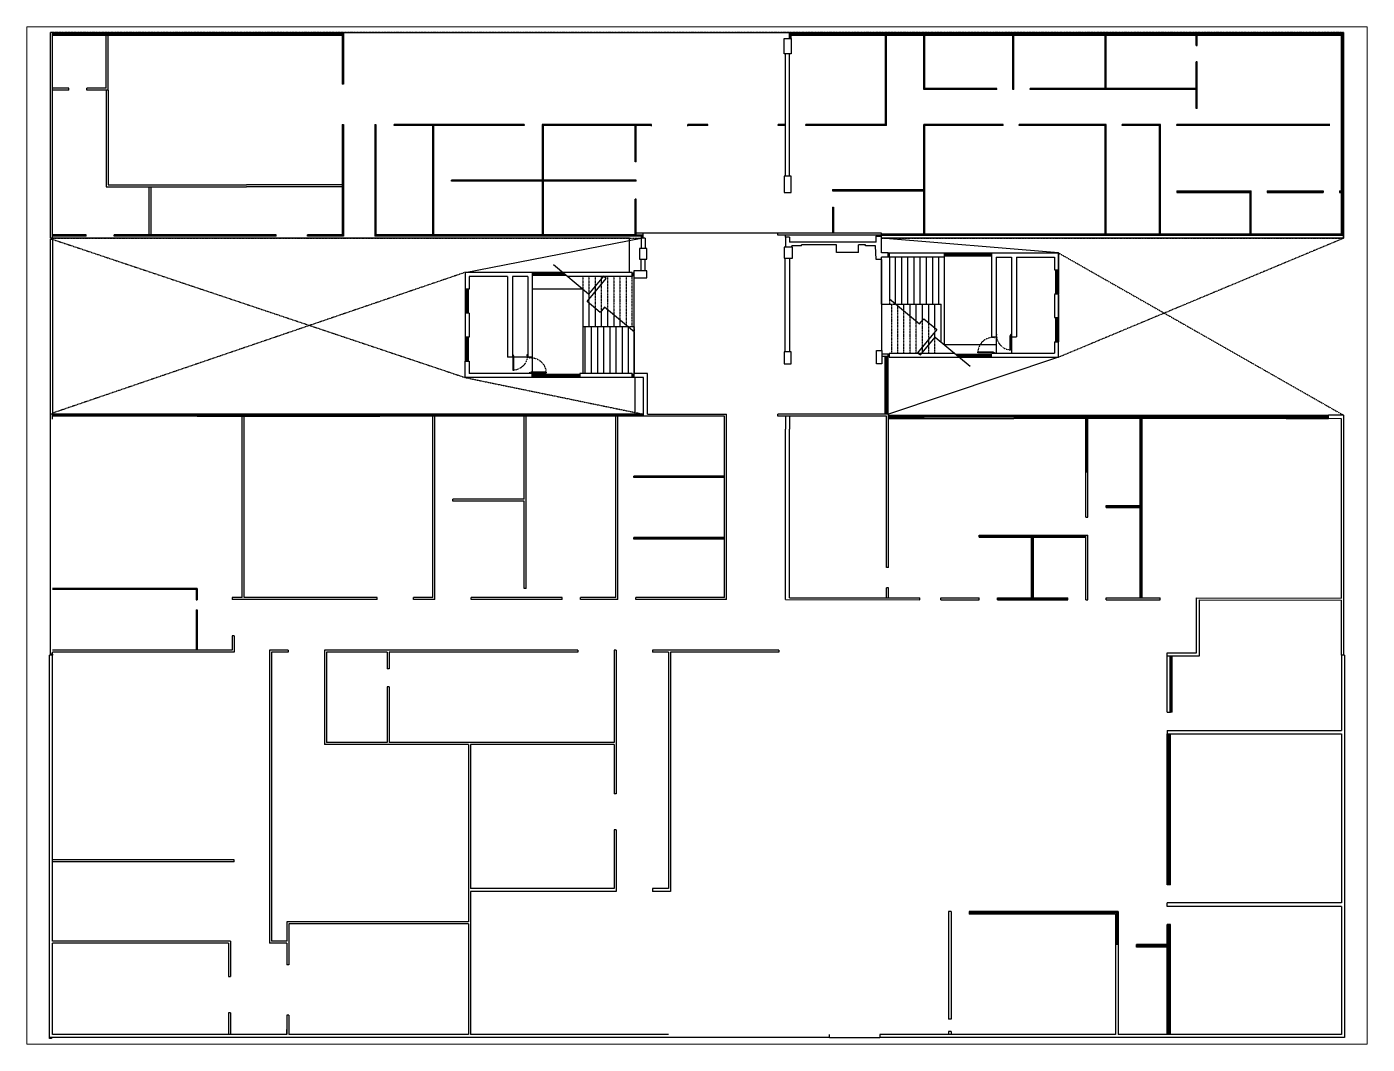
# Paper-space layout 'Layout1' of a CAD drawing. Header units: millimetres. Extents: x 26 to 231, y 20 to 176.
# The model-space entities are those that its viewports show. They can reach past a viewport. Long polylines and large blocks are cut down to what shows.
import ezdxf

# ---------------------------------------------------------------- set-up
doc = ezdxf.new("R2010")
doc.units = ezdxf.units.MM
doc.linetypes.add('HIDDEN2', pattern=[0.1875, 0.125, -0.0625])
for name, color, linetype in [('075', 241, 'Continuous'), ('Auxiliares de trazo', 4, 'Continuous'), ('Cambios de nivel', 61, 'Continuous'), ('Canceleria', 141, 'Continuous'), ('Columnas', 20, 'Continuous'), ('Escaleras', 101, 'Continuous'), ('Lineas de corte', 80, 'Continuous'), ('Muros', 10, 'Continuous'), ('Muros bajos o muretes', 30, 'Continuous'), ('Proyecciones', 153, 'HIDDEN2'), ('Puertas', 53, 'Continuous'), ('Sombras solidas', 253, 'Continuous'), ('Trazos auxiliares', 211, 'Continuous')]:
    doc.layers.add(name, color=color, linetype=linetype)

# ---------------------------------------------------------------- blocks, each defined once
blk = doc.blocks.new('PTA90D')
for points in [[(-0.9, -0.0375), (-0.875, -0.0375), (-0.875, 0.0125), (-0.86, 0.0125), (-0.86, 0.0375), (-0.9, 0.0375)], [(0, -0.0375), (-0.025, -0.0375), (-0.025, 0.0125), (-0.04, 0.0125), (-0.04, 0.0375), (0, 0.0375)]]:
    blk.add_lwpolyline(points)
blk.add_lwpolyline([(-0.025, -0.0375), (-0.025, -0.8875), (-0.075, -0.8875), (-0.075, -0.0375)], close=True)
at = {"linetype": 'HIDDEN2'}
blk.add_arc((-0.025, -0.0375), 0.85, 174.937907, 270, dxfattribs=at)

msp = doc.modelspace()

# ---------------------------------------------------------------- hatches: boundary and pattern name
at = {"layer": 'Sombras solidas'}
h = msp.add_hatch(color=256, dxfattribs=at)
h.paths.add_polyline_path([(2770.197, 1229.172), (2770.092, 1229.172), (2770.092, 1229.122), (2770.197, 1229.122)])
h.paths.add_polyline_path([(2770.362, 1229.172), (2770.197, 1229.172), (2770.197, 1229.122), (2770.362, 1229.122)])
for points in [[(2770.732, 1228.289), (2770.682, 1228.289), (2770.682, 1228.089), (2770.732, 1228.089)], [(2758.082, 1227.327), (2757.997, 1227.327), (2757.997, 1227.127), (2758.082, 1227.127)], [(2770.732, 1223.279), (2770.682, 1223.279), (2770.682, 1223.157), (2770.732, 1223.157)], [(2758.082, 1222.312), (2757.997, 1222.312), (2757.997, 1222.112), (2758.082, 1222.112)], [(2729.192, 1189.397), (2729.092, 1189.397), (2729.092, 1189.347), (2729.192, 1189.347)]]:
    msp.add_hatch(color=256, dxfattribs=at).paths.add_polyline_path(points)

# ---------------------------------------------------------------- linework, layer by layer
at = {"layer": '075', "linetype": 'HIDDEN2'}
for p, q in [((2729.242, 1228.967), (2749.712, 1222.112)), ((2793.272, 1229.017), (2779.142, 1223.119)), ((2779.142, 1228.289), (2793.272, 1220.247)), ((2749.712, 1227.327), (2729.242, 1220.347)), ((2749.712, 1222.112), (2758.547, 1220.297))]:
    msp.add_line(p, q, dxfattribs=at)
at = {"layer": '075'}
for p, q in [((2749.712, 1227.327), (2758.437, 1229.017)), ((2779.142, 1228.289), (2770.362, 1229.017)), ((2779.142, 1223.119), (2770.707, 1220.297))]:
    msp.add_line(p, q, dxfattribs=at)
at = {"layer": 'Auxiliares de trazo'}
for points in [[(2770.682, 1228.289), (2770.732, 1228.289), (2770.732, 1228.089), (2770.682, 1228.089)], [(2770.682, 1223.279), (2770.732, 1223.279), (2770.732, 1223.157), (2770.682, 1223.157)], [(2729.192, 1189.347), (2729.092, 1189.347), (2729.092, 1189.397), (2729.192, 1189.397)]]:
    msp.add_lwpolyline(points, close=True, dxfattribs=at)
for points in [[(2757.997, 1227.127), (2757.997, 1227.127), (2757.997, 1227.327)], [(2758.082, 1227.327), (2758.082, 1227.127)], [(2758.082, 1222.312), (2758.082, 1222.112), (2757.997, 1222.112), (2757.997, 1222.312)]]:
    msp.add_lwpolyline(points, dxfattribs=at)
at = {"layer": 'Cambios de nivel'}
for p, q in [((2729.242, 1239.217), (2793.272, 1239.217)), ((2793.272, 1239.217), (2793.272, 1229.017)), ((2757.862, 1229.017), (2729.242, 1229.017)), ((2757.862, 1227.327), (2757.862, 1229.017)), ((2793.272, 1229.017), (2770.362, 1229.017)), ((2758.147, 1220.297), (2758.147, 1222.112)), ((2767.772, 1189.397), (2770.272, 1189.397))]:
    msp.add_line(p, q, dxfattribs=at)
at = {"layer": 'Canceleria'}
for p, q in [((2729.242, 1239.167), (2743.682, 1239.167)), ((2729.242, 1239.142), (2743.657, 1239.142)), ((2729.242, 1239.117), (2743.632, 1239.117)), ((2729.242, 1239.092), (2743.607, 1239.092)), ((2743.607, 1239.092), (2743.607, 1236.652)), ((2743.632, 1239.117), (2743.632, 1236.652)), ((2743.657, 1239.142), (2743.657, 1236.652)), ((2743.682, 1239.167), (2743.682, 1236.652)), ((2765.797, 1239.167), (2772.457, 1239.167)), ((2765.797, 1238.917), (2765.797, 1239.167)), ((2765.822, 1238.917), (2765.822, 1239.142)), ((2765.822, 1239.142), (2772.472, 1239.142)), ((2765.847, 1238.917), (2765.847, 1239.117)), ((2765.847, 1239.117), (2772.492, 1239.117)), ((2765.872, 1238.917), (2765.872, 1239.092)), ((2765.872, 1239.092), (2772.507, 1239.092)), ((2770.557, 1234.652), (2770.557, 1239.092)), ((2770.572, 1234.637), (2770.572, 1239.092)), ((2770.592, 1234.617), (2770.592, 1239.092)), ((2770.607, 1234.602), (2770.607, 1239.092)), ((2772.457, 1239.167), (2793.222, 1239.167)), ((2772.457, 1236.387), (2772.457, 1239.092)), ((2772.472, 1239.142), (2793.197, 1239.142)), ((2772.472, 1236.402), (2772.472, 1239.092)), ((2772.492, 1239.117), (2793.172, 1239.117)), ((2772.492, 1236.422), (2772.492, 1239.092)), ((2772.507, 1239.092), (2793.147, 1239.092)), ((2772.507, 1236.437), (2772.507, 1239.092)), ((2776.877, 1236.387), (2776.877, 1239.092)), ((2776.892, 1236.387), (2776.892, 1239.092)), ((2776.912, 1236.387), (2776.912, 1239.092)), ((2776.922, 1236.387), (2776.922, 1239.092)), ((2781.447, 1236.437), (2781.447, 1239.092)), ((2781.462, 1236.422), (2781.462, 1239.092)), ((2781.482, 1236.422), (2781.482, 1239.092)), ((2781.497, 1236.437), (2781.497, 1239.092)), ((2785.967, 1238.567), (2785.967, 1239.092)), ((2785.982, 1238.567), (2785.982, 1239.092)), ((2786.002, 1238.567), (2786.002, 1239.092)), ((2786.017, 1238.567), (2786.017, 1239.092)), ((2793.147, 1239.092), (2793.147, 1229.222)), ((2793.172, 1239.117), (2793.172, 1229.197)), ((2793.197, 1239.142), (2793.197, 1229.172)), ((2793.222, 1239.167), (2793.222, 1229.147)), ((2785.967, 1238.567), (2786.017, 1238.567)), ((2786.017, 1237.767), (2785.967, 1237.767)), ((2785.967, 1236.437), (2785.967, 1237.767)), ((2785.982, 1236.422), (2785.982, 1237.767)), ((2786.002, 1235.457), (2786.002, 1237.767)), ((2786.017, 1235.457), (2786.017, 1237.767)), ((2743.682, 1236.652), (2743.607, 1236.652)), ((2776.077, 1236.437), (2772.507, 1236.437)), ((2776.077, 1236.387), (2776.077, 1236.437)), ((2777.727, 1236.387), (2777.727, 1236.437)), ((2781.447, 1236.437), (2777.727, 1236.437)), ((2785.967, 1236.437), (2781.497, 1236.437)), ((2776.077, 1236.387), (2772.457, 1236.387)), ((2776.077, 1236.402), (2772.472, 1236.402)), ((2776.077, 1236.422), (2772.492, 1236.422)), ((2776.927, 1236.387), (2776.877, 1236.387)), ((2781.462, 1236.422), (2777.727, 1236.422)), ((2785.982, 1236.402), (2777.727, 1236.402)), ((2785.967, 1236.387), (2777.727, 1236.387)), ((2785.982, 1236.422), (2781.482, 1236.422)), ((2785.967, 1235.457), (2785.967, 1236.387)), ((2785.982, 1235.457), (2785.982, 1236.402)), ((2786.017, 1235.457), (2785.967, 1235.457)), ((2743.607, 1234.652), (2743.607, 1229.192)), ((2743.607, 1234.652), (2743.682, 1234.652)), ((2743.632, 1234.652), (2743.632, 1229.167)), ((2743.657, 1234.652), (2743.657, 1229.142)), ((2743.682, 1234.652), (2743.682, 1229.117)), ((2745.232, 1234.652), (2745.232, 1229.117)), ((2745.232, 1234.652), (2745.282, 1234.652)), ((2745.247, 1234.652), (2745.247, 1229.142)), ((2745.267, 1234.652), (2745.267, 1229.167)), ((2745.282, 1234.652), (2745.282, 1229.192)), ((2752.632, 1234.652), (2746.182, 1234.652)), ((2746.182, 1234.602), (2746.182, 1234.652)), ((2752.632, 1234.637), (2746.182, 1234.637)), ((2748.095, 1234.617), (2746.182, 1234.617)), ((2748.082, 1234.602), (2746.182, 1234.602)), ((2748.082, 1234.602), (2748.082, 1229.192)), ((2748.095, 1234.617), (2748.095, 1229.167)), ((2752.632, 1234.617), (2748.117, 1234.617)), ((2748.117, 1234.617), (2748.117, 1229.167)), ((2748.132, 1234.602), (2748.132, 1229.192)), ((2752.632, 1234.602), (2748.132, 1234.602)), ((2752.632, 1234.652), (2752.632, 1234.602)), ((2753.532, 1234.652), (2753.532, 1229.192)), ((2758.957, 1234.652), (2753.532, 1234.652)), ((2758.957, 1234.637), (2753.547, 1234.637)), ((2753.547, 1234.637), (2753.547, 1231.887)), ((2758.152, 1234.617), (2753.567, 1234.617)), ((2753.567, 1234.617), (2753.567, 1231.887)), ((2753.582, 1234.602), (2753.582, 1231.902)), ((2758.137, 1234.602), (2753.582, 1234.602)), ((2758.137, 1232.802), (2758.137, 1234.602)), ((2758.152, 1232.802), (2758.152, 1234.617)), ((2758.957, 1234.617), (2758.172, 1234.617)), ((2758.172, 1232.802), (2758.172, 1234.617)), ((2758.187, 1232.802), (2758.187, 1234.602)), ((2758.957, 1234.602), (2758.187, 1234.602)), ((2758.957, 1234.602), (2758.957, 1234.652)), ((2761.747, 1234.652), (2760.757, 1234.652)), ((2760.757, 1234.602), (2760.757, 1234.652)), ((2761.747, 1234.637), (2760.757, 1234.637)), ((2761.747, 1234.617), (2760.757, 1234.617)), ((2761.747, 1234.602), (2760.757, 1234.602)), ((2761.747, 1234.602), (2761.747, 1234.652)), ((2765.597, 1234.652), (2765.227, 1234.652)), ((2765.227, 1234.602), (2765.227, 1234.652)), ((2765.597, 1234.637), (2765.227, 1234.637)), ((2765.597, 1234.617), (2765.227, 1234.617)), ((2765.597, 1234.602), (2765.227, 1234.602)), ((2770.557, 1234.652), (2766.597, 1234.652)), ((2766.597, 1234.602), (2766.597, 1234.652)), ((2770.572, 1234.637), (2766.597, 1234.637)), ((2770.592, 1234.617), (2766.597, 1234.617)), ((2770.607, 1234.602), (2766.597, 1234.602)), ((2772.457, 1229.222), (2772.457, 1234.657)), ((2776.384, 1234.657), (2772.457, 1234.657)), ((2772.472, 1229.197), (2772.472, 1234.642)), ((2776.384, 1234.642), (2772.472, 1234.642)), ((2772.492, 1229.197), (2772.492, 1234.622)), ((2776.384, 1234.622), (2772.492, 1234.622)), ((2772.507, 1229.222), (2772.507, 1234.607)), ((2776.384, 1234.607), (2772.507, 1234.607)), ((2776.384, 1234.607), (2776.384, 1234.657)), ((2781.497, 1234.657), (2777.184, 1234.657)), ((2777.184, 1234.607), (2777.184, 1234.657)), ((2781.482, 1234.642), (2777.184, 1234.642)), ((2781.462, 1234.622), (2777.184, 1234.622)), ((2781.447, 1234.607), (2777.184, 1234.607)), ((2781.447, 1229.222), (2781.447, 1234.607)), ((2781.462, 1229.197), (2781.462, 1234.622)), ((2781.482, 1229.197), (2781.482, 1234.642)), ((2781.497, 1229.222), (2781.497, 1234.657)), ((2784.197, 1234.657), (2782.297, 1234.657)), ((2782.297, 1234.607), (2782.297, 1234.657)), ((2784.182, 1234.642), (2782.297, 1234.642)), ((2784.162, 1234.622), (2782.297, 1234.622)), ((2784.147, 1234.607), (2782.297, 1234.607)), ((2784.147, 1229.222), (2784.147, 1234.607)), ((2784.162, 1229.197), (2784.162, 1234.622)), ((2784.182, 1229.197), (2784.182, 1234.642)), ((2784.197, 1229.222), (2784.197, 1234.657)), ((2792.597, 1234.657), (2784.997, 1234.657)), ((2784.997, 1234.607), (2784.997, 1234.657)), ((2792.597, 1234.642), (2784.997, 1234.642)), ((2792.597, 1234.622), (2784.997, 1234.622)), ((2792.597, 1234.607), (2784.997, 1234.607)), ((2758.187, 1232.802), (2758.137, 1232.802)), ((2753.532, 1231.902), (2749.032, 1231.902)), ((2749.032, 1231.852), (2749.032, 1231.902)), ((2753.532, 1231.887), (2749.032, 1231.887)), ((2753.532, 1231.867), (2749.032, 1231.867)), ((2753.532, 1231.852), (2749.032, 1231.852)), ((2753.547, 1231.867), (2753.547, 1231.887)), ((2753.547, 1231.867), (2753.547, 1229.167)), ((2758.187, 1231.887), (2753.567, 1231.887)), ((2758.187, 1231.867), (2753.567, 1231.867)), ((2753.567, 1231.867), (2753.567, 1229.167)), ((2758.187, 1231.902), (2753.582, 1231.902)), ((2758.187, 1231.852), (2753.582, 1231.852)), ((2753.582, 1231.852), (2753.582, 1229.192)), ((2758.187, 1231.852), (2758.187, 1231.902)), ((2767.932, 1231.442), (2772.457, 1231.442)), ((2767.932, 1231.442), (2767.932, 1231.367)), ((2767.932, 1231.417), (2772.457, 1231.417)), ((2767.932, 1231.392), (2772.457, 1231.392)), ((2767.932, 1231.367), (2772.457, 1231.367)), ((2784.997, 1231.367), (2788.687, 1231.367)), ((2784.997, 1231.367), (2784.997, 1231.292)), ((2784.997, 1231.342), (2788.637, 1231.342)), ((2784.997, 1231.317), (2788.637, 1231.317)), ((2784.997, 1231.292), (2788.637, 1231.292)), ((2788.637, 1229.222), (2788.637, 1231.367)), ((2788.652, 1229.197), (2788.652, 1231.367)), ((2788.672, 1229.197), (2788.672, 1231.367)), ((2788.687, 1229.222), (2788.687, 1231.367)), ((2789.487, 1231.367), (2792.269, 1231.367)), ((2789.487, 1231.367), (2789.487, 1231.292)), ((2789.487, 1231.342), (2792.269, 1231.342)), ((2789.487, 1231.317), (2792.269, 1231.317)), ((2789.487, 1231.292), (2792.269, 1231.292)), ((2792.269, 1231.367), (2792.269, 1231.292)), ((2793.069, 1231.367), (2793.147, 1231.367)), ((2793.069, 1231.367), (2793.069, 1231.292)), ((2793.069, 1231.342), (2793.147, 1231.342)), ((2793.069, 1231.317), (2793.147, 1231.317)), ((2793.069, 1231.292), (2793.147, 1231.292)), ((2758.137, 1229.192), (2758.137, 1230.952)), ((2758.187, 1230.952), (2758.137, 1230.952)), ((2758.152, 1229.167), (2758.152, 1230.952)), ((2758.172, 1229.167), (2758.172, 1230.952)), ((2758.187, 1229.192), (2758.187, 1230.952)), ((2767.932, 1230.567), (2767.932, 1229.272)), ((2767.932, 1230.567), (2767.982, 1230.567)), ((2767.982, 1230.567), (2767.982, 1229.272)), ((2730.919, 1229.192), (2729.242, 1229.192)), ((2730.919, 1229.167), (2729.242, 1229.167)), ((2730.919, 1229.142), (2729.242, 1229.142)), ((2730.919, 1229.117), (2729.242, 1229.117)), ((2730.919, 1229.117), (2730.919, 1229.192)), ((2740.337, 1229.192), (2732.305, 1229.192)), ((2732.305, 1229.117), (2732.305, 1229.192)), ((2740.337, 1229.167), (2732.305, 1229.167)), ((2740.337, 1229.142), (2732.305, 1229.142)), ((2740.337, 1229.117), (2732.305, 1229.117)), ((2740.337, 1229.117), (2740.337, 1229.192)), ((2743.607, 1229.192), (2741.887, 1229.192)), ((2741.887, 1229.117), (2741.887, 1229.192)), ((2743.632, 1229.167), (2741.887, 1229.167)), ((2743.657, 1229.142), (2741.887, 1229.142)), ((2743.682, 1229.117), (2741.887, 1229.117)), ((2758.462, 1229.117), (2745.232, 1229.117)), ((2758.487, 1229.142), (2745.247, 1229.142)), ((2748.095, 1229.167), (2745.267, 1229.167)), ((2748.082, 1229.192), (2745.282, 1229.192)), ((2753.547, 1229.167), (2748.117, 1229.167)), ((2753.532, 1229.192), (2748.132, 1229.192)), ((2758.152, 1229.167), (2753.567, 1229.167)), ((2758.137, 1229.192), (2753.582, 1229.192)), ((2758.512, 1229.167), (2758.172, 1229.167)), ((2758.187, 1229.192), (2758.537, 1229.192)), ((2758.462, 1229.017), (2758.462, 1229.117)), ((2758.487, 1229.017), (2758.487, 1229.142)), ((2758.512, 1229.017), (2758.512, 1229.167)), ((2758.537, 1229.117), (2758.537, 1229.192)), ((2758.537, 1229.017), (2758.537, 1229.117)), ((2770.362, 1229.147), (2770.362, 1229.222)), ((2772.457, 1229.222), (2770.362, 1229.222)), ((2772.472, 1229.197), (2770.362, 1229.197)), ((2793.197, 1229.172), (2770.362, 1229.172)), ((2793.222, 1229.147), (2770.362, 1229.147)), ((2781.462, 1229.197), (2772.492, 1229.197)), ((2781.447, 1229.222), (2772.507, 1229.222)), ((2784.162, 1229.197), (2781.482, 1229.197)), ((2784.147, 1229.222), (2781.497, 1229.222)), ((2788.652, 1229.197), (2784.182, 1229.197)), ((2788.637, 1229.222), (2784.197, 1229.222)), ((2793.172, 1229.197), (2788.672, 1229.197)), ((2793.147, 1229.222), (2788.687, 1229.222)), ((2773.462, 1228.264), (2775.822, 1228.264)), ((2773.462, 1228.239), (2775.822, 1228.239)), ((2773.462, 1228.214), (2775.822, 1228.214)), ((2773.462, 1228.189), (2775.822, 1228.189)), ((2754.54, 1227.327), (2753.032, 1227.327)), ((2753.032, 1227.302), (2754.57, 1227.302)), ((2753.032, 1227.277), (2754.6, 1227.277)), ((2753.032, 1227.252), (2754.63, 1227.252)), ((2753.032, 1227.227), (2754.66, 1227.227)), ((2754.72, 1227.177), (2753.032, 1227.177)), ((2779.057, 1226.259), (2779.057, 1227.459)), ((2779.082, 1226.259), (2779.082, 1227.459)), ((2779.107, 1226.259), (2779.107, 1227.459)), ((2779.132, 1226.259), (2779.132, 1227.459)), ((2749.727, 1226.497), (2749.727, 1225.297)), ((2749.752, 1226.497), (2749.752, 1225.297)), ((2749.777, 1226.497), (2749.777, 1225.297)), ((2749.802, 1226.497), (2749.802, 1225.297)), ((2779.057, 1225.089), (2779.057, 1223.889)), ((2779.082, 1225.089), (2779.082, 1223.889)), ((2779.107, 1225.089), (2779.107, 1223.889)), ((2779.132, 1225.089), (2779.132, 1223.889)), ((2749.727, 1224.122), (2749.727, 1222.922)), ((2749.752, 1224.122), (2749.752, 1222.922)), ((2749.777, 1224.122), (2749.777, 1222.922)), ((2749.802, 1224.122), (2749.802, 1222.922)), ((2770.569, 1220.297), (2770.569, 1223.157)), ((2770.594, 1220.297), (2770.594, 1223.157)), ((2770.619, 1220.297), (2770.619, 1223.157)), ((2770.644, 1220.297), (2770.644, 1223.157)), ((2774.103, 1223.219), (2775.822, 1223.219)), ((2774.133, 1223.194), (2775.822, 1223.194)), ((2774.163, 1223.169), (2775.822, 1223.169)), ((2774.193, 1223.144), (2775.822, 1223.144)), ((2753.032, 1222.212), (2755.392, 1222.212)), ((2753.032, 1222.187), (2755.392, 1222.187)), ((2753.032, 1222.162), (2755.392, 1222.162)), ((2753.032, 1222.137), (2755.392, 1222.137)), ((2736.334, 1220.284), (2729.242, 1220.284)), ((2736.359, 1220.259), (2729.242, 1220.259)), ((2736.384, 1220.234), (2729.242, 1220.234)), ((2736.409, 1220.209), (2729.242, 1220.209)), ((2736.334, 1220.284), (2749.834, 1220.284)), ((2736.359, 1220.259), (2749.859, 1220.259)), ((2736.384, 1220.234), (2749.884, 1220.234)), ((2736.409, 1220.209), (2745.484, 1220.209)), ((2758.547, 1220.209), (2745.484, 1220.209)), ((2758.547, 1220.284), (2749.834, 1220.284)), ((2758.547, 1220.259), (2749.859, 1220.259)), ((2758.547, 1220.234), (2749.884, 1220.234)), ((2770.707, 1220.222), (2776.847, 1220.222)), ((2770.707, 1220.197), (2776.872, 1220.197)), ((2770.707, 1220.172), (2776.897, 1220.172)), ((2770.707, 1220.147), (2772.472, 1220.147)), ((2780.504, 1220.147), (2772.472, 1220.147)), ((2790.347, 1220.222), (2776.847, 1220.222)), ((2790.372, 1220.197), (2776.872, 1220.197)), ((2780.529, 1220.172), (2776.897, 1220.172)), ((2780.504, 1217.442), (2780.504, 1220.147)), ((2780.529, 1217.442), (2780.529, 1220.172)), ((2780.554, 1217.442), (2780.554, 1220.172)), ((2783.229, 1220.172), (2780.554, 1220.172)), ((2780.579, 1217.442), (2780.579, 1220.147)), ((2783.204, 1220.147), (2780.579, 1220.147)), ((2783.204, 1215.759), (2783.204, 1220.147)), ((2783.229, 1215.734), (2783.229, 1220.172)), ((2790.397, 1220.172), (2783.254, 1220.172)), ((2783.254, 1211.192), (2783.254, 1220.172)), ((2790.422, 1220.147), (2783.279, 1220.147)), ((2783.279, 1211.192), (2783.279, 1220.147)), ((2790.347, 1220.222), (2792.522, 1220.222)), ((2790.372, 1220.197), (2792.522, 1220.197)), ((2790.397, 1220.172), (2792.522, 1220.172)), ((2790.422, 1220.147), (2792.522, 1220.147)), ((2758.077, 1217.152), (2758.077, 1217.227)), ((2762.577, 1217.227), (2758.077, 1217.227)), ((2762.577, 1217.202), (2758.077, 1217.202)), ((2762.577, 1217.177), (2758.077, 1217.177)), ((2762.577, 1217.152), (2758.077, 1217.152)), ((2781.492, 1215.759), (2783.204, 1215.759)), ((2781.492, 1215.734), (2783.229, 1215.734)), ((2781.492, 1215.709), (2783.229, 1215.709)), ((2781.492, 1215.684), (2783.204, 1215.684)), ((2783.204, 1211.192), (2783.204, 1215.684)), ((2783.229, 1211.192), (2783.229, 1215.709)), ((2758.077, 1214.102), (2758.077, 1214.177)), ((2762.577, 1214.177), (2758.077, 1214.177)), ((2762.577, 1214.152), (2758.077, 1214.152)), ((2762.577, 1214.127), (2758.077, 1214.127)), ((2762.577, 1214.102), (2758.077, 1214.102)), ((2775.202, 1214.279), (2780.492, 1214.279)), ((2775.202, 1214.254), (2780.492, 1214.254)), ((2775.202, 1214.229), (2777.834, 1214.229)), ((2775.202, 1214.204), (2777.809, 1214.204)), ((2777.809, 1211.179), (2777.809, 1214.204)), ((2777.834, 1211.154), (2777.834, 1214.229)), ((2777.859, 1211.154), (2777.859, 1214.229)), ((2777.859, 1214.229), (2780.492, 1214.229)), ((2777.884, 1211.179), (2777.884, 1214.204)), ((2777.884, 1214.204), (2780.492, 1214.204)), ((2729.522, 1211.647), (2729.242, 1211.647)), ((2729.522, 1211.632), (2729.242, 1211.632)), ((2729.522, 1211.612), (2729.242, 1211.612)), ((2729.871, 1211.597), (2729.242, 1211.597)), ((2736.422, 1211.647), (2729.522, 1211.647)), ((2736.422, 1211.632), (2729.522, 1211.632)), ((2736.422, 1211.612), (2729.522, 1211.612)), ((2736.422, 1211.597), (2729.872, 1211.597)), ((2736.372, 1211.597), (2736.372, 1211.097)), ((2736.422, 1211.647), (2736.422, 1211.097)), ((2776.102, 1211.179), (2777.809, 1211.179)), ((2777.884, 1211.179), (2779.592, 1211.179)), ((2736.372, 1211.097), (2736.422, 1211.097)), ((2736.372, 1210.597), (2736.372, 1208.602)), ((2736.372, 1210.597), (2736.422, 1210.597)), ((2736.422, 1210.597), (2736.422, 1208.602)), ((2776.102, 1211.154), (2777.834, 1211.154)), ((2776.102, 1211.129), (2779.592, 1211.129)), ((2776.102, 1211.104), (2779.592, 1211.104)), ((2777.859, 1211.154), (2779.592, 1211.154)), ((2784.654, 1208.322), (2784.654, 1205.522)), ((2784.674, 1208.322), (2784.674, 1205.522)), ((2784.689, 1208.322), (2784.689, 1205.522)), ((2784.709, 1208.322), (2784.709, 1205.522)), ((2784.579, 1204.452), (2784.579, 1196.967)), ((2784.599, 1204.452), (2784.599, 1196.967)), ((2784.614, 1204.452), (2784.614, 1196.967)), ((2784.634, 1204.452), (2784.634, 1196.967)), ((2782.062, 1195.607), (2774.71, 1195.607)), ((2782.042, 1195.587), (2774.71, 1195.587)), ((2782.027, 1195.572), (2774.71, 1195.572)), ((2782.007, 1195.552), (2774.71, 1195.552)), ((2782.007, 1195.552), (2782.007, 1193.997)), ((2782.027, 1195.572), (2782.027, 1193.997)), ((2782.042, 1195.587), (2782.042, 1193.997)), ((2782.062, 1195.607), (2782.062, 1193.997)), ((2784.579, 1193.957), (2784.579, 1194.997)), ((2784.599, 1193.937), (2784.599, 1194.997)), ((2784.614, 1189.547), (2784.614, 1194.997)), ((2784.634, 1189.547), (2784.634, 1194.997)), ((2784.579, 1193.957), (2783.002, 1193.957)), ((2784.599, 1193.937), (2783.002, 1193.937)), ((2784.599, 1193.922), (2783.002, 1193.922)), ((2784.579, 1193.902), (2783.002, 1193.902)), ((2784.579, 1189.547), (2784.579, 1193.902)), ((2784.599, 1189.547), (2784.599, 1193.922))]:
    msp.add_line(p, q, dxfattribs=at)
at = {"layer": 'Columnas'}
msp.add_line((2757.997, 1227.327), (2757.997, 1227.127), dxfattribs=at)
for points in [[(2765.872, 1238.167), (2765.522, 1238.167), (2765.522, 1238.917), (2765.872, 1238.917)], [(2765.522, 1231.292), (2765.872, 1231.292), (2765.872, 1232.092), (2765.522, 1232.092)], [(2758.712, 1228.514), (2758.362, 1228.514), (2758.362, 1227.974), (2758.712, 1227.974)], [(2765.942, 1228.579), (2765.522, 1228.579), (2765.522, 1228.032), (2765.942, 1228.032)], [(2758.712, 1227.402), (2758.082, 1227.402), (2758.082, 1227.052), (2758.712, 1227.052)], [(2765.872, 1223.392), (2765.522, 1223.392), (2765.522, 1222.792), (2765.872, 1222.792)], [(2770.372, 1222.792), (2770.102, 1222.792), (2770.102, 1223.447), (2770.372, 1223.447)]]:
    msp.add_lwpolyline(points, close=True, dxfattribs=at)
at = {"layer": 'Escaleras'}
for p, q in [((2770.357, 1225.759), (2770.357, 1227.959)), ((2770.732, 1228.089), (2770.682, 1228.089)), ((2770.747, 1228.089), (2770.747, 1226.013)), ((2771.054, 1225.778), (2771.054, 1228.089)), ((2771.36, 1225.759), (2771.36, 1228.089)), ((2771.667, 1225.759), (2771.667, 1228.089)), ((2771.974, 1225.759), (2771.974, 1228.089)), ((2772.281, 1225.759), (2772.281, 1228.089)), ((2772.588, 1225.759), (2772.588, 1228.089)), ((2772.895, 1225.759), (2772.895, 1228.089)), ((2773.202, 1225.759), (2773.202, 1228.089)), ((2755.542, 1226.493), (2755.542, 1224.632)), ((2756.155, 1226.64), (2756.155, 1226.368)), ((2756.462, 1227.009), (2756.462, 1226.737)), ((2755.849, 1226.271), (2755.849, 1225.999)), ((2755.849, 1225.802), (2755.849, 1224.632)), ((2756.155, 1225.546), (2756.155, 1224.632)), ((2756.462, 1225.421), (2756.462, 1224.632)), ((2756.769, 1225.471), (2756.769, 1224.632)), ((2757.076, 1225.216), (2757.076, 1224.632)), ((2770.357, 1225.759), (2770.747, 1225.759)), ((2771.052, 1225.759), (2773.312, 1225.759)), ((2771.164, 1225.666), (2771.164, 1225.759)), ((2771.47, 1225.411), (2771.47, 1225.759)), ((2771.777, 1225.155), (2771.777, 1225.759)), ((2772.084, 1224.9), (2772.084, 1225.759)), ((2772.391, 1224.95), (2772.391, 1225.759)), ((2772.698, 1224.825), (2772.698, 1225.759)), ((2773.005, 1224.569), (2773.005, 1225.759)), ((2773.312, 1223.878), (2773.312, 1225.759)), ((2757.778, 1224.632), (2755.542, 1224.632)), ((2755.652, 1224.632), (2755.652, 1222.312)), ((2755.959, 1224.632), (2755.959, 1222.312)), ((2756.265, 1224.632), (2756.265, 1222.312)), ((2756.572, 1224.632), (2756.572, 1222.312)), ((2756.879, 1224.632), (2756.879, 1222.312)), ((2757.186, 1224.632), (2757.186, 1222.312)), ((2757.383, 1224.96), (2757.383, 1224.632)), ((2757.493, 1224.632), (2757.493, 1222.312)), ((2757.69, 1224.705), (2757.69, 1224.632)), ((2757.8, 1224.613), (2757.8, 1222.312)), ((2758.107, 1222.312), (2758.107, 1224.358)), ((2772.698, 1223.731), (2772.698, 1224.003)), ((2773.005, 1224.1), (2773.005, 1224.372)), ((2772.391, 1223.362), (2772.391, 1223.635))]:
    msp.add_line(p, q, dxfattribs=at)
at = {"layer": 'Lineas de corte'}
for points in [[(2758.107, 1224.358), (2756.613, 1225.601), (2756.398, 1225.344), (2755.752, 1225.883), (2756.704, 1227.027), (2756.57, 1227.138), (2755.832, 1226.251), (2754.094, 1227.698)], [(2770.747, 1226.013), (2772.241, 1224.77), (2772.455, 1225.027), (2773.102, 1224.488), (2772.149, 1223.344), (2772.283, 1223.233), (2773.021, 1224.12), (2774.76, 1222.673)]]:
    msp.add_lwpolyline(points, dxfattribs=at)
at = {"layer": 'Muros'}
for p, q in [((2729.142, 1229.017), (2729.142, 1239.217)), ((2729.242, 1239.217), (2729.142, 1239.217)), ((2729.242, 1238.917), (2729.242, 1239.217)), ((2731.902, 1236.467), (2731.902, 1239.092)), ((2732.002, 1236.367), (2732.002, 1239.092)), ((2729.242, 1229.017), (2729.242, 1238.917)), ((2765.597, 1232.092), (2765.597, 1238.167)), ((2765.797, 1232.092), (2765.797, 1238.167)), ((2730.052, 1236.467), (2729.242, 1236.467)), ((2730.052, 1236.367), (2730.052, 1236.467)), ((2731.902, 1236.467), (2730.952, 1236.467)), ((2730.952, 1236.367), (2730.952, 1236.467)), ((2730.052, 1236.367), (2729.242, 1236.367)), ((2732.002, 1236.367), (2730.952, 1236.367)), ((2731.902, 1236.367), (2731.902, 1231.567)), ((2732.002, 1236.367), (2732.002, 1231.667)), ((2731.902, 1231.567), (2738.872, 1231.567)), ((2732.002, 1231.667), (2738.872, 1231.667)), ((2734.022, 1231.567), (2734.022, 1229.192)), ((2734.122, 1231.567), (2734.122, 1229.192)), ((2743.607, 1231.667), (2738.872, 1231.667)), ((2743.607, 1231.567), (2738.872, 1231.567)), ((2734.022, 1229.192), (2734.122, 1229.192)), ((2770.362, 1229.272), (2765.222, 1229.272)), ((2765.222, 1229.172), (2765.222, 1229.272)), ((2770.362, 1229.172), (2765.222, 1229.172)), ((2770.092, 1228.819), (2770.092, 1229.122)), ((2770.362, 1229.172), (2770.362, 1229.272)), ((2729.242, 1229.017), (2729.142, 1229.017)), ((2758.437, 1229.017), (2758.437, 1228.514)), ((2758.637, 1229.017), (2758.637, 1228.514)), ((2765.597, 1229.072), (2765.597, 1228.579)), ((2765.797, 1229.072), (2765.597, 1229.072)), ((2765.797, 1229.072), (2765.797, 1228.819)), ((2770.092, 1228.819), (2765.797, 1228.819)), ((2766.392, 1228.647), (2765.917, 1228.647)), ((2765.917, 1228.579), (2765.917, 1228.647)), ((2768.122, 1228.687), (2766.392, 1228.687)), ((2766.392, 1228.647), (2766.392, 1228.687)), ((2768.122, 1228.317), (2768.122, 1228.687)), ((2769.562, 1228.687), (2769.212, 1228.687)), ((2769.212, 1228.317), (2769.212, 1228.687)), ((2769.562, 1228.647), (2769.562, 1228.687)), ((2770.062, 1228.647), (2769.562, 1228.647)), ((2770.092, 1227.959), (2770.062, 1228.647)), ((2758.437, 1227.402), (2758.437, 1227.974)), ((2758.637, 1227.402), (2758.637, 1227.974)), ((2765.582, 1223.392), (2765.582, 1228.032)), ((2765.812, 1223.392), (2765.812, 1228.032)), ((2769.212, 1228.317), (2768.122, 1228.317)), ((2770.362, 1227.959), (2770.092, 1227.959)), ((2770.682, 1228.089), (2770.362, 1228.089)), ((2770.362, 1227.959), (2770.362, 1228.089)), ((2770.682, 1228.089), (2770.682, 1228.289)), ((2770.732, 1228.289), (2773.462, 1228.289)), ((2770.732, 1228.089), (2770.732, 1228.289)), ((2773.462, 1228.089), (2770.732, 1228.089)), ((2773.462, 1228.289), (2773.462, 1228.089)), ((2775.822, 1228.289), (2779.142, 1228.289)), ((2775.822, 1224.129), (2775.822, 1228.289)), ((2776.042, 1228.089), (2776.042, 1224.129)), ((2776.042, 1228.089), (2776.802, 1228.089)), ((2776.802, 1228.089), (2776.802, 1224.129)), ((2777.052, 1228.089), (2778.942, 1228.089)), ((2777.052, 1228.089), (2777.052, 1224.129)), ((2778.942, 1228.089), (2778.942, 1227.459)), ((2779.142, 1228.289), (2779.142, 1227.459)), ((2779.142, 1227.459), (2779.142, 1228.289)), ((2753.032, 1227.327), (2749.712, 1227.327)), ((2749.712, 1227.327), (2749.712, 1226.497)), ((2749.912, 1227.127), (2749.912, 1226.497)), ((2751.802, 1227.127), (2749.912, 1227.127)), ((2751.802, 1227.127), (2751.802, 1223.122)), ((2752.812, 1227.127), (2752.052, 1227.127)), ((2752.052, 1227.127), (2752.052, 1223.122)), ((2752.812, 1227.127), (2752.812, 1223.122)), ((2753.032, 1227.327), (2753.032, 1223.122)), ((2755.392, 1227.327), (2754.54, 1227.327)), ((2757.997, 1227.127), (2754.78, 1227.127)), ((2757.997, 1227.327), (2755.392, 1227.327)), ((2757.997, 1227.327), (2757.997, 1227.127)), ((2778.942, 1227.459), (2779.142, 1227.459)), ((2749.912, 1226.497), (2749.712, 1226.497)), ((2778.942, 1226.259), (2779.142, 1226.259)), ((2778.942, 1226.229), (2778.942, 1225.089)), ((2779.142, 1225.089), (2779.142, 1226.259)), ((2779.142, 1226.229), (2779.142, 1225.089)), ((2749.712, 1225.297), (2749.712, 1224.122)), ((2749.912, 1225.297), (2749.712, 1225.297)), ((2749.912, 1225.297), (2749.912, 1224.122)), ((2778.942, 1225.089), (2779.142, 1225.089)), ((2749.912, 1224.122), (2749.712, 1224.122)), ((2775.822, 1224.129), (2776.042, 1224.129)), ((2776.802, 1224.129), (2777.052, 1224.129)), ((2778.942, 1223.889), (2778.942, 1223.319)), ((2778.942, 1223.889), (2779.142, 1223.889)), ((2779.142, 1223.119), (2779.142, 1223.889)), ((2770.682, 1223.279), (2770.372, 1223.279)), ((2770.682, 1223.157), (2770.372, 1223.157)), ((2770.682, 1223.157), (2770.682, 1223.279)), ((2773.995, 1223.309), (2770.732, 1223.309)), ((2770.732, 1223.119), (2770.732, 1223.309)), ((2773.995, 1223.309), (2774.224, 1223.119)), ((2775.822, 1223.319), (2778.942, 1223.319)), ((2749.712, 1222.922), (2749.912, 1222.922)), ((2749.712, 1222.112), (2749.712, 1222.922)), ((2749.912, 1222.922), (2749.912, 1222.312)), ((2752.052, 1223.122), (2751.802, 1223.122)), ((2753.032, 1223.122), (2752.812, 1223.122)), ((2770.732, 1223.119), (2774.224, 1223.119)), ((2775.822, 1223.119), (2779.142, 1223.119)), ((2753.032, 1222.112), (2749.712, 1222.112)), ((2753.032, 1222.312), (2749.912, 1222.312)), ((2753.032, 1222.112), (2753.032, 1222.312)), ((2755.392, 1222.312), (2755.392, 1222.112)), ((2757.997, 1222.312), (2755.392, 1222.312)), ((2757.997, 1222.112), (2755.392, 1222.112)), ((2757.997, 1222.312), (2757.997, 1222.112)), ((2758.747, 1222.312), (2758.082, 1222.312)), ((2758.082, 1222.312), (2758.082, 1222.112)), ((2758.547, 1220.297), (2758.547, 1222.112)), ((2758.747, 1220.297), (2758.747, 1222.312)), ((2729.142, 1208.397), (2729.142, 1220.297)), ((2729.242, 1220.297), (2729.142, 1220.297)), ((2729.242, 1220.047), (2729.242, 1220.297)), ((2738.647, 1220.047), (2738.647, 1220.197)), ((2738.747, 1220.197), (2738.647, 1220.197)), ((2738.647, 1211.202), (2738.647, 1220.047)), ((2738.747, 1220.047), (2738.747, 1220.197)), ((2738.747, 1211.202), (2738.747, 1220.047)), ((2748.102, 1211.202), (2748.102, 1220.197)), ((2748.202, 1211.102), (2748.202, 1220.197)), ((2752.639, 1216.082), (2752.639, 1220.197)), ((2752.739, 1211.647), (2752.739, 1220.197)), ((2757.177, 1211.202), (2757.177, 1220.197)), ((2757.277, 1220.197), (2757.177, 1220.197)), ((2757.277, 1211.102), (2757.277, 1220.197)), ((2758.747, 1220.347), (2758.747, 1220.423)), ((2758.747, 1220.297), (2762.677, 1220.297)), ((2762.577, 1220.297), (2762.577, 1220.297)), ((2762.577, 1211.202), (2762.577, 1220.197)), ((2762.677, 1211.102), (2762.677, 1220.297)), ((2770.707, 1220.297), (2765.222, 1220.297)), ((2765.222, 1220.197), (2765.222, 1220.297)), ((2770.607, 1220.197), (2765.222, 1220.197)), ((2765.597, 1220.197), (2765.597, 1219.557)), ((2765.797, 1220.197), (2765.797, 1219.557)), ((2770.607, 1212.692), (2770.607, 1220.197)), ((2770.707, 1212.692), (2770.707, 1220.297)), ((2793.272, 1220.247), (2792.522, 1220.247)), ((2793.172, 1220.072), (2792.522, 1220.077)), ((2793.272, 1220.247), (2793.272, 1208.347)), ((2765.597, 1211.102), (2765.597, 1219.557)), ((2765.797, 1211.192), (2765.797, 1219.557)), ((2780.492, 1215.192), (2780.492, 1217.442)), ((2780.492, 1217.442), (2780.592, 1217.442)), ((2780.592, 1215.192), (2780.592, 1217.442)), ((2749.102, 1215.982), (2749.102, 1216.082)), ((2752.639, 1216.082), (2749.102, 1216.082)), ((2752.639, 1215.982), (2749.102, 1215.982)), ((2752.639, 1211.647), (2752.639, 1215.982)), ((2780.492, 1215.192), (2780.592, 1215.192)), ((2780.492, 1211.092), (2780.492, 1214.292)), ((2780.492, 1214.292), (2780.592, 1214.292)), ((2780.592, 1211.092), (2780.592, 1214.292)), ((2738.147, 1211.202), (2738.147, 1211.102)), ((2738.647, 1211.202), (2738.147, 1211.202)), ((2745.342, 1211.202), (2738.747, 1211.202)), ((2745.342, 1211.102), (2745.342, 1211.202)), ((2747.142, 1211.102), (2747.142, 1211.202)), ((2748.102, 1211.202), (2747.142, 1211.202)), ((2754.522, 1211.202), (2750.002, 1211.202)), ((2750.002, 1211.102), (2750.002, 1211.202)), ((2752.739, 1211.647), (2752.639, 1211.647)), ((2754.522, 1211.102), (2754.522, 1211.202)), ((2757.177, 1211.202), (2755.422, 1211.202)), ((2762.577, 1211.202), (2758.177, 1211.202)), ((2758.177, 1211.102), (2758.177, 1211.202)), ((2765.797, 1211.192), (2772.264, 1211.192)), ((2770.607, 1211.192), (2770.607, 1211.682)), ((2770.707, 1211.192), (2770.707, 1211.682)), ((2772.264, 1211.095), (2772.264, 1211.192)), ((2773.301, 1211.192), (2775.202, 1211.189)), ((2773.301, 1211.094), (2773.301, 1211.192)), ((2775.202, 1211.092), (2775.202, 1211.189)), ((2781.492, 1211.092), (2781.492, 1211.192)), ((2781.492, 1211.192), (2784.172, 1211.192)), ((2784.172, 1211.092), (2784.172, 1211.192)), ((2785.972, 1211.192), (2793.172, 1211.182)), ((2745.342, 1211.102), (2738.147, 1211.102)), ((2748.202, 1211.102), (2747.142, 1211.102)), ((2754.522, 1211.102), (2750.002, 1211.102)), ((2757.277, 1211.102), (2755.422, 1211.102)), ((2762.677, 1211.102), (2758.177, 1211.102)), ((2765.597, 1211.102), (2772.264, 1211.095)), ((2773.301, 1211.094), (2775.202, 1211.092)), ((2780.492, 1211.092), (2780.592, 1211.092)), ((2781.492, 1211.092), (2784.172, 1211.092)), ((2786.122, 1211.092), (2793.172, 1211.082)), ((2738.147, 1209.302), (2738.147, 1208.602)), ((2738.247, 1209.302), (2738.147, 1209.302)), ((2738.247, 1209.302), (2738.172, 1209.302)), ((2738.172, 1209.302), (2738.172, 1209.292)), ((2738.247, 1209.302), (2738.247, 1208.502)), ((2738.247, 1209.292), (2738.247, 1209.302)), ((2738.147, 1208.602), (2729.242, 1208.602)), ((2740.007, 1208.602), (2740.007, 1194.072)), ((2740.937, 1208.602), (2740.007, 1208.602)), ((2740.937, 1208.602), (2740.937, 1208.502)), ((2742.737, 1208.602), (2742.737, 1203.927)), ((2755.297, 1208.602), (2742.737, 1208.602)), ((2755.297, 1208.602), (2755.297, 1208.502)), ((2757.097, 1208.602), (2757.097, 1204.027)), ((2757.197, 1208.602), (2757.097, 1208.602)), ((2757.197, 1208.602), (2757.197, 1201.469)), ((2765.272, 1208.602), (2758.997, 1208.602)), ((2758.997, 1208.602), (2758.997, 1208.502)), ((2765.272, 1208.602), (2765.272, 1208.502)), ((2729.092, 1189.397), (2729.092, 1208.347)), ((2729.242, 1208.347), (2729.092, 1208.347)), ((2729.242, 1208.397), (2729.142, 1208.397)), ((2729.242, 1208.397), (2729.242, 1208.502)), ((2738.247, 1208.502), (2729.242, 1208.502)), ((2729.242, 1194.172), (2729.242, 1208.347)), ((2740.107, 1208.502), (2740.107, 1194.172)), ((2740.937, 1208.502), (2740.107, 1208.502)), ((2742.837, 1208.502), (2742.837, 1204.027)), ((2745.847, 1208.502), (2742.837, 1208.502)), ((2745.847, 1208.502), (2745.847, 1207.677)), ((2755.297, 1208.502), (2745.947, 1208.502)), ((2745.947, 1208.502), (2745.947, 1207.677)), ((2759.797, 1208.502), (2758.997, 1208.502)), ((2759.797, 1208.502), (2759.797, 1196.777)), ((2765.272, 1208.502), (2759.897, 1208.502)), ((2759.897, 1208.502), (2759.897, 1196.627)), ((2793.172, 1208.347), (2793.172, 1204.622)), ((2793.322, 1208.347), (2793.172, 1208.347)), ((2793.322, 1208.347), (2793.322, 1189.397)), ((2745.947, 1207.677), (2745.847, 1207.677)), ((2745.947, 1206.777), (2745.847, 1206.777)), ((2745.847, 1206.777), (2745.847, 1204.027)), ((2745.947, 1206.777), (2745.947, 1204.027)), ((2784.522, 1204.622), (2793.172, 1204.622)), ((2784.522, 1204.622), (2784.522, 1204.452)), ((2749.877, 1203.927), (2742.737, 1203.927)), ((2745.847, 1204.027), (2742.837, 1204.027)), ((2757.097, 1204.027), (2745.947, 1204.027)), ((2749.877, 1203.927), (2749.877, 1195.127)), ((2757.097, 1203.927), (2749.977, 1203.927)), ((2749.977, 1203.927), (2749.977, 1196.777)), ((2757.097, 1203.927), (2757.097, 1201.469)), ((2784.522, 1204.452), (2793.172, 1204.452)), ((2793.172, 1204.452), (2793.172, 1196.067)), ((2757.197, 1201.469), (2757.097, 1201.469)), ((2757.097, 1199.694), (2757.097, 1196.777)), ((2757.197, 1199.694), (2757.097, 1199.694)), ((2757.197, 1199.694), (2757.197, 1196.777)), ((2738.247, 1198.202), (2729.242, 1198.202)), ((2738.247, 1198.102), (2729.242, 1198.102)), ((2738.247, 1198.102), (2738.247, 1198.202)), ((2757.097, 1196.777), (2749.977, 1196.777)), ((2757.197, 1196.627), (2749.977, 1196.627)), ((2749.977, 1196.627), (2749.977, 1189.547)), ((2757.197, 1196.777), (2757.197, 1196.627)), ((2759.797, 1196.777), (2758.997, 1196.777)), ((2758.997, 1196.777), (2758.997, 1196.627)), ((2759.897, 1196.627), (2758.997, 1196.627)), ((2793.172, 1196.067), (2784.522, 1196.067)), ((2784.522, 1195.897), (2784.522, 1196.067)), ((2793.172, 1195.897), (2784.522, 1195.897)), ((2793.172, 1195.897), (2793.172, 1189.547)), ((2773.672, 1195.647), (2773.672, 1190.297)), ((2773.807, 1195.647), (2773.672, 1195.647)), ((2773.807, 1195.647), (2773.807, 1190.297)), ((2740.872, 1195.127), (2740.872, 1194.172)), ((2749.877, 1195.127), (2740.872, 1195.127)), ((2740.972, 1195.027), (2740.972, 1192.997)), ((2749.877, 1195.027), (2740.972, 1195.027)), ((2749.877, 1195.027), (2749.877, 1189.547)), ((2738.072, 1194.172), (2729.242, 1194.172)), ((2737.972, 1194.072), (2729.242, 1194.072)), ((2729.242, 1189.547), (2729.242, 1194.072)), ((2737.972, 1194.072), (2737.972, 1192.422)), ((2738.072, 1194.172), (2738.072, 1192.422)), ((2740.872, 1194.072), (2740.007, 1194.072)), ((2740.872, 1194.172), (2740.107, 1194.172)), ((2740.872, 1194.072), (2740.872, 1192.997)), ((2781.967, 1193.997), (2781.967, 1189.547)), ((2782.102, 1193.997), (2781.967, 1193.997)), ((2782.102, 1193.997), (2782.102, 1189.547)), ((2740.972, 1193.488), (2740.972, 1192.997)), ((2740.972, 1192.997), (2740.872, 1192.997)), ((2737.972, 1192.422), (2738.072, 1192.422)), ((2737.972, 1190.622), (2737.972, 1189.547)), ((2738.072, 1190.622), (2737.972, 1190.622)), ((2738.072, 1190.622), (2738.072, 1189.547)), ((2740.972, 1190.497), (2740.872, 1190.497)), ((2740.872, 1190.497), (2740.872, 1189.547)), ((2740.972, 1190.497), (2740.972, 1189.547)), ((2773.807, 1190.297), (2773.672, 1190.297)), ((2740.622, 1189.397), (2729.092, 1189.397)), ((2729.192, 1189.347), (2729.092, 1189.347)), ((2740.622, 1189.547), (2729.242, 1189.547)), ((2740.872, 1189.547), (2740.622, 1189.547)), ((2767.772, 1189.397), (2740.622, 1189.397)), ((2740.872, 1189.547), (2740.872, 1189.785)), ((2749.877, 1189.547), (2740.972, 1189.547)), ((2759.797, 1189.547), (2749.977, 1189.547)), ((2767.772, 1189.397), (2767.772, 1189.547)), ((2770.272, 1189.547), (2770.272, 1189.397)), ((2781.967, 1189.547), (2770.272, 1189.547)), ((2793.322, 1189.397), (2770.272, 1189.397)), ((2773.672, 1189.697), (2773.672, 1189.547)), ((2773.807, 1189.697), (2773.672, 1189.697)), ((2773.807, 1189.697), (2773.807, 1189.547)), ((2793.172, 1189.547), (2782.102, 1189.547))]:
    msp.add_line(p, q, dxfattribs=at)
for points in [[(2770.682, 1228.289), (2770.362, 1228.289), (2770.362, 1229.122), (2770.092, 1229.122)], [(2762.577, 1220.197), (2758.547, 1220.197), (2758.547, 1222.112), (2758.082, 1222.112)], [(2792.522, 1220.077), (2792.522, 1220.247)], [(2793.172, 1211.182), (2793.172, 1220.072)], [(2755.422, 1211.102), (2755.422, 1211.202)], [(2784.522, 1208.322), (2784.522, 1208.457), (2785.972, 1208.457), (2785.972, 1211.192)], [(2784.522, 1208.322), (2786.122, 1208.322), (2786.122, 1211.092)], [(2793.172, 1208.347), (2793.172, 1211.082)]]:
    msp.add_lwpolyline(points, dxfattribs=at)
msp.add_lwpolyline([(2729.142, 1228.967), (2729.242, 1228.967), (2729.242, 1220.297), (2729.142, 1220.297)], close=True, dxfattribs=at)
at = {"layer": 'Muros bajos o muretes'}
for p, q in [((2758.637, 1229.017), (2758.437, 1229.017)), ((2773.462, 1228.289), (2775.822, 1228.289)), ((2773.462, 1228.139), (2775.822, 1228.139)), ((2778.992, 1227.459), (2778.992, 1226.259)), ((2779.142, 1227.459), (2779.142, 1226.259)), ((2749.712, 1226.497), (2749.712, 1225.297)), ((2749.862, 1226.497), (2749.862, 1225.297)), ((2778.992, 1225.089), (2778.992, 1223.889)), ((2779.142, 1225.089), (2779.142, 1223.889)), ((2749.712, 1224.122), (2749.712, 1222.922)), ((2749.862, 1224.122), (2749.862, 1222.922)), ((2770.532, 1220.297), (2770.532, 1223.157)), ((2770.682, 1220.297), (2770.682, 1223.157)), ((2774.043, 1223.269), (2775.822, 1223.269)), ((2774.224, 1223.119), (2775.822, 1223.119)), ((2755.392, 1222.262), (2753.032, 1222.262)), ((2755.392, 1222.112), (2753.032, 1222.112)), ((2758.547, 1220.297), (2729.242, 1220.297)), ((2736.422, 1220.197), (2729.242, 1220.197)), ((2736.322, 1220.297), (2732.072, 1220.297)), ((2736.422, 1220.197), (2745.472, 1220.197)), ((2749.922, 1220.197), (2736.422, 1220.197)), ((2758.547, 1220.197), (2749.922, 1220.197)), ((2770.707, 1220.247), (2792.522, 1220.247)), ((2770.707, 1220.077), (2776.922, 1220.077)), ((2780.492, 1220.077), (2776.922, 1220.077)), ((2780.492, 1217.442), (2780.492, 1220.077)), ((2783.192, 1220.077), (2780.592, 1220.077)), ((2780.592, 1217.442), (2780.592, 1220.077)), ((2783.192, 1215.772), (2783.192, 1220.077)), ((2783.192, 1215.772), (2783.192, 1220.077)), ((2790.422, 1220.077), (2783.292, 1220.077)), ((2783.292, 1211.192), (2783.292, 1220.077)), ((2790.422, 1220.077), (2792.522, 1220.077)), ((2781.492, 1215.772), (2783.192, 1215.772)), ((2781.492, 1215.672), (2781.492, 1215.772)), ((2781.492, 1215.672), (2783.192, 1215.672)), ((2783.192, 1211.192), (2783.192, 1215.672)), ((2775.202, 1214.292), (2780.492, 1214.292)), ((2775.202, 1214.192), (2775.202, 1214.292)), ((2775.202, 1214.192), (2777.797, 1214.192)), ((2777.797, 1211.192), (2777.797, 1214.204)), ((2777.897, 1211.192), (2777.897, 1214.204)), ((2777.897, 1214.192), (2780.492, 1214.192)), ((2770.707, 1212.692), (2770.607, 1212.692)), ((2770.707, 1211.682), (2770.607, 1211.682)), ((2776.102, 1211.192), (2777.797, 1211.192)), ((2776.102, 1211.092), (2776.102, 1211.192)), ((2777.897, 1211.192), (2779.592, 1211.192)), ((2779.592, 1211.092), (2779.592, 1211.192)), ((2776.102, 1211.092), (2779.592, 1211.092)), ((2784.522, 1205.522), (2784.522, 1208.322)), ((2784.767, 1205.522), (2784.767, 1208.322)), ((2784.522, 1205.522), (2784.692, 1205.522)), ((2784.767, 1205.522), (2784.689, 1205.522)), ((2784.522, 1196.967), (2784.522, 1204.452)), ((2784.692, 1196.967), (2784.692, 1204.452)), ((2784.692, 1196.967), (2784.522, 1196.967)), ((2782.102, 1195.647), (2774.71, 1195.649)), ((2774.71, 1195.649), (2774.71, 1195.514)), ((2781.967, 1195.512), (2774.71, 1195.514)), ((2781.967, 1195.512), (2781.967, 1193.997)), ((2782.102, 1195.647), (2782.102, 1193.997)), ((2784.522, 1193.997), (2784.522, 1194.997)), ((2784.692, 1194.997), (2784.522, 1194.997)), ((2784.692, 1189.547), (2784.692, 1194.997)), ((2784.522, 1193.997), (2783.002, 1194.002)), ((2783.002, 1193.867), (2783.002, 1194.002)), ((2784.522, 1193.862), (2783.002, 1193.867)), ((2784.522, 1189.547), (2784.522, 1193.862))]:
    msp.add_line(p, q, dxfattribs=at)
at = {"layer": 'Proyecciones'}
for p, q in [((2755.542, 1227.127), (2755.542, 1226.493)), ((2755.849, 1227.127), (2755.849, 1226.271)), ((2756.155, 1227.127), (2756.155, 1226.64)), ((2756.462, 1227.127), (2756.462, 1227.009)), ((2756.769, 1227.127), (2756.769, 1225.471)), ((2757.076, 1227.127), (2757.076, 1225.216)), ((2757.383, 1227.127), (2757.383, 1224.96)), ((2757.69, 1227.127), (2757.69, 1224.705)), ((2757.997, 1224.632), (2757.997, 1227.127)), ((2756.462, 1226.737), (2756.462, 1225.421)), ((2755.849, 1225.931), (2755.849, 1225.802)), ((2756.155, 1226.368), (2756.155, 1225.546)), ((2770.747, 1226.013), (2770.747, 1225.759)), ((2770.747, 1225.759), (2771.052, 1225.759)), ((2770.857, 1225.759), (2770.857, 1223.309)), ((2771.164, 1223.309), (2771.164, 1225.666)), ((2771.47, 1223.309), (2771.47, 1225.411)), ((2771.777, 1223.309), (2771.777, 1225.155)), ((2758.107, 1224.632), (2757.778, 1224.632)), ((2758.107, 1224.358), (2758.107, 1224.632)), ((2772.084, 1223.309), (2772.084, 1224.9)), ((2772.391, 1223.635), (2772.391, 1224.95)), ((2772.698, 1224.003), (2772.698, 1224.825)), ((2773.005, 1224.44), (2773.005, 1224.569)), ((2772.698, 1224.003), (2772.698, 1224.1)), ((2773.005, 1223.309), (2773.005, 1224.1)), ((2772.391, 1223.309), (2772.391, 1223.362)), ((2772.698, 1223.309), (2772.698, 1223.731))]:
    msp.add_line(p, q, dxfattribs=at)
for points in [[(2770.362, 1229.017), (2793.272, 1229.017), (2793.272, 1239.217), (2729.242, 1239.217)], [(2729.242, 1229.017), (2758.437, 1229.017)]]:
    msp.add_lwpolyline(points, dxfattribs=at)
at = {"layer": 'Puertas'}
for p, q in [((2758.957, 1234.577), (2758.957, 1234.602)), ((2760.757, 1234.577), (2760.757, 1234.602)), ((2762.577, 1217.152), (2762.577, 1217.227))]:
    msp.add_line(p, q, dxfattribs=at)
at = {"layer": 'Sombras solidas'}
for points in [[(2770.092, 1229.122), (2770.362, 1229.122), (2770.362, 1229.172), (2770.092, 1229.172)], [(2729.242, 1208.347), (2729.142, 1208.347), (2729.142, 1208.397), (2729.242, 1208.397)]]:
    msp.add_lwpolyline(points, close=True, dxfattribs=at)
at = {"layer": 'Trazos auxiliares'}
for p, q in [((2765.222, 1229.272), (2758.187, 1229.272)), ((2758.537, 1229.192), (2758.537, 1229.272)), ((2765.597, 1229.072), (2765.597, 1229.172)), ((2770.362, 1227.959), (2770.362, 1223.447)), ((2773.462, 1228.089), (2773.462, 1223.753)), ((2755.542, 1226.493), (2753.032, 1226.493)), ((2758.082, 1227.052), (2758.082, 1222.312)), ((2755.542, 1224.632), (2755.542, 1222.312)), ((2776.042, 1224.129), (2776.042, 1223.319)), ((2776.802, 1224.129), (2776.802, 1223.319)), ((2773.462, 1223.753), (2776.042, 1223.753)), ((2752.812, 1223.122), (2752.052, 1223.122)), ((2753.032, 1223.122), (2753.032, 1222.312)), ((2729.242, 1208.347), (2729.242, 1208.397))]:
    msp.add_line(p, q, dxfattribs=at)

# ---------------------------------------------------------------- block references
at = {"layer": 'Puertas', "linetype": 'ByBlock', "xscale": 0.8999999999999772, "yscale": 0.8999999999999772, "zscale": 0.8999999999999772, "rotation": 270}
msp.add_blockref('PTA90D', (2775.932, 1223.319), dxfattribs=at)
at = {"layer": 'Puertas', "linetype": 'ByBlock'}
for p, xscale, yscale, zscale in [((2776.802, 1224.233), 0.8444444444444343, 0.8444444444444343, 0.8444444444444343), ((2752.052, 1223.226), -0.8444444444444343, 0.8444444444444485, 0.844444444444438)]:
    msp.add_blockref('PTA90D', p, dxfattribs=dict(at, xscale=xscale, yscale=yscale, zscale=zscale))
at = {"layer": 'Puertas', "xscale": -0.8999999999999772, "yscale": 0.8999999999999772, "zscale": 0.8999999999999738, "rotation": 90}
msp.add_blockref('PTA90D', (2752.925, 1222.312), dxfattribs=at)

psp = doc.layouts.get("Layout1")

# ---------------------------------------------------------------- viewports
at = {"layer": '0'}
psp.add_viewport(center=(128.5, 97.5), size=(205.6, 156), view_center_point=(2761.207, 1214.282), view_height=50.43778, dxfattribs=at)

doc.saveas('drawing.dxf')
